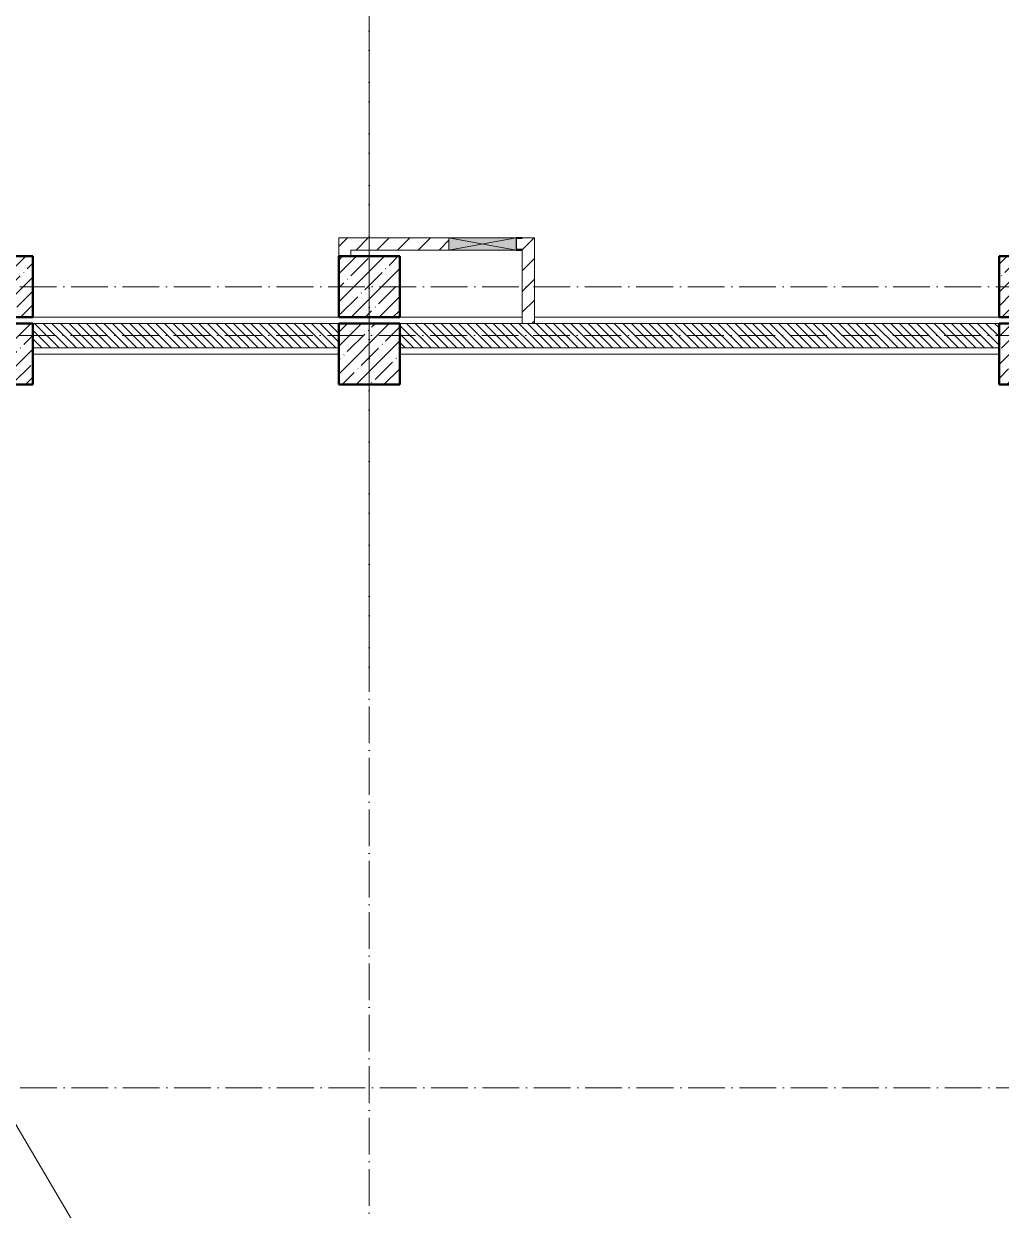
# Model space of a CAD drawing. Header units: millimetres. Extents: x -12989 to 629078, y -109036 to 555275.
# Drawn here: x 358696 to 366688, y -51182 to -41482 of the extents above; entities that cross this region are included whole.
import ezdxf

# ---------------------------------------------------------------- set-up
doc = ezdxf.new("R2010")
doc.units = ezdxf.units.MM
doc.linetypes.add('50_200_ШТРИХ_1Т_ш5_п1_п1_', pattern=[700, 500, -100, 0, -100])
for name, color, linetype, lineweight in [('4 -стяжа', 7, 'Continuous', 30), ('A-DETL-____-OTLN-4', 7, 'Continuous', 18), ('A-DETL-GENF-OTLN', 7, 'Continuous', 9), ('A-FLOR-____-OTLN', 7, 'Continuous', 9), ('A-GENM-____-MCUT', 7, 'Continuous', 25), ('A-GENM-____-OTLN-1', 7, 'Continuous', 25), ('A-GLAZ-____-OTLN', 7, 'Continuous', 9), ('A-WALL-____-MCUT', 7, 'Continuous', 13), ('A-WALL-____-MCUT-3', 7, 'Continuous', 9), ('A-WALL-____-PATT-1', 7, 'Continuous', 9), ('A-WALL-FNSH-MCUT-1', 7, 'Continuous', 9), ('S-COLS-____-MCUT', 7, 'Continuous', 50), ('S-COLS-____-OTLN', 7, 'Continuous', 9), ('S-GRID-____-OTLN-1', 7, '50_200_ШТРИХ_1Т_ш5_п1_п1_', 9)]:
    doc.layers.add(name, color=color, linetype=linetype, lineweight=lineweight)
doc.layers.get('4 -стяжа').off()
pattern_1 = [(45, (-77750, -42681.04), (-114.04925, 114.04925), []), (45, (-77635.95, -42681.04), (-114.04925, 114.04925), [201.613, -40.323, 3.353, -36.97])]
pattern_2 = [(45, (-83150, -42681.04), (-114.04925, 114.04925), []), (45, (-83035.95, -42681.04), (-114.04925, 114.04925), [201.613, -40.323, 3.353, -36.97])]
pattern_3 = [(45, (-74750, -43231.04), (-114.04925, 114.04925), []), (45, (-74635.95, -43231.04), (-114.04925, 114.04925), [201.613, -40.323, 3.353, -36.97])]
pattern_4 = [(45, (-77750, -43231.04), (-114.04925, 114.04925), []), (45, (-77635.95, -43231.04), (-114.04925, 114.04925), [201.613, -40.323, 3.353, -36.97])]
pattern_5 = [(45, (-74750, -42681.04), (-114.04925, 114.04925), []), (45, (-74635.95, -42681.04), (-114.04925, 114.04925), [201.613, -40.323, 3.353, -36.97])]
pattern_6 = [(45, (-83150, -43231.04), (-114.04925, 114.04925), []), (45, (-83035.95, -43231.04), (-114.04925, 114.04925), [201.613, -40.323, 3.353, -36.97])]
pattern_7 = [(135, (283770.707, -86863.456), (-35.35534, -35.35534), [])]
pattern_8 = [(45, (283770.71, -86863.46), (-84.85281, 84.85281), [])]

# ---------------------------------------------------------------- blocks, each defined once
blk = doc.blocks.new('BSC_Колонна _Прямоугольная - 500х500-V34-АР1_План отверстий 3 этажа в осях 1-64_Ю-ЯЯ')
at = {"layer": 'S-COLS-____-OTLN'}
h = blk.add_hatch(dxfattribs=at)
h.set_pattern_fill('FP_42', color=256, style=0, pattern_type=2)
h.set_pattern_definition(pattern_1)
h.paths.add_polyline_path([(-250, -250), (250, -250), (250, 250), (-250, 250)], flags=0)
at = {"layer": 'S-COLS-____-MCUT'}
for p, q in [((250, 250), (-250, 250)), ((-250, 250), (-250, -250)), ((250, -250), (250, 250)), ((-250, -250), (250, -250))]:
    blk.add_line(p, q, dxfattribs=at)
blk = doc.blocks.new('BSC_Колонна _Прямоугольная - 500х500-V35-АР1_План отверстий 3 этажа в осях 1-64_Ю-ЯЯ')
at = {"layer": 'S-COLS-____-OTLN'}
h = blk.add_hatch(dxfattribs=at)
h.set_pattern_fill('FP_43', color=256, style=0, pattern_type=2)
h.set_pattern_definition(pattern_2)
h.paths.add_polyline_path([(-250, -250), (250, -250), (250, 250), (-250, 250)], flags=0)
at = {"layer": 'S-COLS-____-MCUT'}
for p, q in [((250, 250), (-250, 250)), ((-250, 250), (-250, -250)), ((250, -250), (250, 250)), ((-250, -250), (250, -250))]:
    blk.add_line(p, q, dxfattribs=at)
blk = doc.blocks.new('BSC_Колонна _Прямоугольная - 500х500-V56-АР1_План отверстий 3 этажа в осях 1-64_Ю-ЯЯ')
at = {"layer": 'S-COLS-____-OTLN'}
h = blk.add_hatch(dxfattribs=at)
h.set_pattern_fill('FP_64', color=256, style=0, pattern_type=2)
h.set_pattern_definition(pattern_3)
h.paths.add_polyline_path([(-250, -250), (250, -250), (250, 250), (-250, 250)], flags=0)
at = {"layer": 'S-COLS-____-MCUT'}
for p, q in [((250, 250), (-250, 250)), ((-250, 250), (-250, -250)), ((250, -250), (250, 250)), ((-250, -250), (250, -250))]:
    blk.add_line(p, q, dxfattribs=at)
blk = doc.blocks.new('BSC_Колонна _Прямоугольная - 500х500-V118-АР1_План отверстий 3 этажа в осях 1-64_Ю-ЯЯ')
at = {"layer": 'S-COLS-____-OTLN'}
h = blk.add_hatch(dxfattribs=at)
h.set_pattern_fill('FP_123', color=256, style=0, pattern_type=2)
h.set_pattern_definition(pattern_4)
h.paths.add_polyline_path([(-250, -250), (250, -250), (250, 250), (-250, 250)], flags=0)
at = {"layer": 'S-COLS-____-MCUT'}
for p, q in [((250, 250), (-250, 250)), ((-250, 250), (-250, -250)), ((250, -250), (250, 250)), ((-250, -250), (250, -250))]:
    blk.add_line(p, q, dxfattribs=at)
blk = doc.blocks.new('BSC_Колонна _Прямоугольная - 500х500-V119-АР1_План отверстий 3 этажа в осях 1-64_Ю-ЯЯ')
at = {"layer": 'S-COLS-____-OTLN'}
h = blk.add_hatch(dxfattribs=at)
h.set_pattern_fill('FP_124', color=256, style=0, pattern_type=2)
h.set_pattern_definition(pattern_5)
h.paths.add_polyline_path([(-250, -250), (250, -250), (250, 250), (-250, 250), (-250, 12)], flags=0)
at = {"layer": 'S-COLS-____-MCUT'}
for p, q in [((250, 250), (-250, 250)), ((-250, 250), (-250, -250)), ((250, -250), (250, 250)), ((-250, -250), (250, -250))]:
    blk.add_line(p, q, dxfattribs=at)
blk = doc.blocks.new('BSC_Колонна _Прямоугольная - 500х500-V120-АР1_План отверстий 3 этажа в осях 1-64_Ю-ЯЯ')
at = {"layer": 'S-COLS-____-OTLN'}
h = blk.add_hatch(dxfattribs=at)
h.set_pattern_fill('FP_125', color=256, style=0, pattern_type=2)
h.set_pattern_definition(pattern_6)
h.paths.add_polyline_path([(-250, -250), (250, -250), (250, 250), (-250, 250)], flags=0)
at = {"layer": 'S-COLS-____-MCUT'}
for p, q in [((250, 250), (-250, 250)), ((-250, 250), (-250, -250)), ((250, -250), (250, 250)), ((-250, -250), (250, -250))]:
    blk.add_line(p, q, dxfattribs=at)
blk = doc.blocks.new('AR_Отверстие прямоугольное _в стене_ - AR_Отверстие прямоугольное _в стене__ОВ-36912551-АР1_План отверстий 3 этажа в осях 1-64_Ю-ЯЯ')
at = {"layer": 'A-GLAZ-____-OTLN'}
blk.add_hatch(color=256, dxfattribs=at).paths.add_polyline_path([(275, -50), (275, 50), (-275, 50), (-275, -50)], flags=0)
at = {"layer": 'A-DETL-GENF-OTLN'}
for p, q in [((-275, -50), (-275, 50)), ((-275, 50), (275, 50)), ((275, 50), (-275, -50)), ((-275, 50), (275, -50)), ((275, 50), (-275, 50)), ((-275, 50), (-275, -50)), ((275, -50), (-275, -50)), ((-275, -50), (275, -50))]:
    blk.add_line(p, q, dxfattribs=at)
blk = doc.blocks.new('154_Фахверк_СКБ_Швеллер - Тип_100_3960_зеркало-36793856-АР1_План отверстий 3 этажа в осях 1-64_Ю-ЯЯ')
at = {"layer": 'A-GENM-____-MCUT'}
for p, q in [((175, 50), (125, 50)), ((125, 50), (125, -50)), ((128, 47), (175, 47)), ((128, -47), (128, 47)), ((175, 47), (175, 50)), ((125, -50), (175, -50)), ((175, -47), (128, -47)), ((175, -50), (175, -47))]:
    blk.add_line(p, q, dxfattribs=at)
blk = doc.blocks.new('BSC_Колонна _Прямоугольная - 500х500-V21-АР1_План отверстий 3 этажа в осях 1-64_А-ГГ')
at = {"layer": 'S-COLS-____-OTLN'}
h = blk.add_hatch(dxfattribs=at)
h.set_pattern_fill('FP_58', color=256, style=0, pattern_type=2)
h.set_pattern_definition(pattern_1)
h.paths.add_polyline_path([(-250, -250), (250, -250), (250, 250), (-250, 250)], flags=0)
at = {"layer": 'S-COLS-____-MCUT'}
for p, q in [((250, 250), (-250, 250)), ((-250, 250), (-250, -250)), ((250, -250), (250, 250)), ((-250, -250), (250, -250))]:
    blk.add_line(p, q, dxfattribs=at)
blk = doc.blocks.new('BSC_Колонна _Прямоугольная - 500х500-V22-АР1_План отверстий 3 этажа в осях 1-64_А-ГГ')
at = {"layer": 'S-COLS-____-OTLN'}
h = blk.add_hatch(dxfattribs=at)
h.set_pattern_fill('FP_59', color=256, style=0, pattern_type=2)
h.set_pattern_definition(pattern_2)
h.paths.add_polyline_path([(-250, -250), (250, -250), (250, 250), (-250, 250)], flags=0)
at = {"layer": 'S-COLS-____-MCUT'}
for p, q in [((250, 250), (-250, 250)), ((-250, 250), (-250, -250)), ((250, -250), (250, 250)), ((-250, -250), (250, -250))]:
    blk.add_line(p, q, dxfattribs=at)
blk = doc.blocks.new('BSC_Колонна _Прямоугольная - 500х500-V87-АР1_План отверстий 3 этажа в осях 1-64_А-ГГ')
at = {"layer": 'S-COLS-____-OTLN'}
h = blk.add_hatch(dxfattribs=at)
h.set_pattern_fill('FP_124', color=256, style=0, pattern_type=2)
h.set_pattern_definition(pattern_3)
h.paths.add_polyline_path([(-250, -250), (250, -250), (250, 250), (-250, 250)], flags=0)
at = {"layer": 'S-COLS-____-MCUT'}
for p, q in [((250, 250), (-250, 250)), ((-250, 250), (-250, -250)), ((250, -250), (250, 250)), ((-250, -250), (250, -250))]:
    blk.add_line(p, q, dxfattribs=at)
blk = doc.blocks.new('BSC_Колонна _Прямоугольная - 500х500-V142-АР1_План отверстий 3 этажа в осях 1-64_А-ГГ')
at = {"layer": 'S-COLS-____-OTLN'}
h = blk.add_hatch(dxfattribs=at)
h.set_pattern_fill('FP_165', color=256, style=0, pattern_type=2)
h.set_pattern_definition(pattern_4)
h.paths.add_polyline_path([(-250, -250), (250, -250), (250, 250), (-250, 250)], flags=0)
at = {"layer": 'S-COLS-____-MCUT'}
for p, q in [((250, 250), (-250, 250)), ((-250, 250), (-250, -250)), ((250, -250), (250, 250)), ((-250, -250), (250, -250))]:
    blk.add_line(p, q, dxfattribs=at)
blk = doc.blocks.new('BSC_Колонна _Прямоугольная - 500х500-V143-АР1_План отверстий 3 этажа в осях 1-64_А-ГГ')
at = {"layer": 'S-COLS-____-OTLN'}
h = blk.add_hatch(dxfattribs=at)
h.set_pattern_fill('FP_166', color=256, style=0, pattern_type=2)
h.set_pattern_definition(pattern_5)
h.paths.add_polyline_path([(-250, -250), (250, -250), (250, 250), (-250, 250)], flags=0)
at = {"layer": 'S-COLS-____-MCUT'}
for p, q in [((250, 250), (-250, 250)), ((-250, 250), (-250, -250)), ((250, -250), (250, 250)), ((-250, -250), (250, -250))]:
    blk.add_line(p, q, dxfattribs=at)
blk = doc.blocks.new('BSC_Колонна _Прямоугольная - 500х500-V144-АР1_План отверстий 3 этажа в осях 1-64_А-ГГ')
at = {"layer": 'S-COLS-____-OTLN'}
h = blk.add_hatch(dxfattribs=at)
h.set_pattern_fill('FP_167', color=256, style=0, pattern_type=2)
h.set_pattern_definition(pattern_6)
h.paths.add_polyline_path([(-250, -250), (250, -250), (250, 250), (-250, 250)], flags=0)
at = {"layer": 'S-COLS-____-MCUT'}
for p, q in [((250, 250), (-250, 250)), ((-250, 250), (-250, -250)), ((250, -250), (250, 250)), ((-250, -250), (250, -250))]:
    blk.add_line(p, q, dxfattribs=at)
blk = doc.blocks.new('AR_Отверстие прямоугольное _в стене_ - AR_Отверстие прямоугольное _в стене__ОВ-36912551-АР1_План отверстий 3 этажа в осях 1-64_А-ГГ')
at = {"layer": 'A-GLAZ-____-OTLN'}
blk.add_hatch(color=256, dxfattribs=at).paths.add_polyline_path([(275, -50), (275, 50), (-275, 50), (-275, -50)], flags=0)
at = {"layer": 'A-DETL-GENF-OTLN'}
for p, q in [((-275, -50), (-275, 50)), ((-275, 50), (275, 50)), ((275, 50), (-275, -50)), ((-275, 50), (275, -50)), ((275, 50), (-275, 50)), ((-275, 50), (-275, -50)), ((275, -50), (-275, -50)), ((-275, -50), (275, -50))]:
    blk.add_line(p, q, dxfattribs=at)
blk = doc.blocks.new('154_Фахверк_СКБ_Швеллер - Тип_100_3960_зеркало-36793856-АР1_План отверстий 3 этажа в осях 1-64_А-ГГ')
at = {"layer": 'A-GENM-____-MCUT'}
for p, q in [((175, 50), (125, 50)), ((125, 50), (125, -50)), ((128, 47), (175, 47)), ((128, -47), (128, 47)), ((175, 47), (175, 50)), ((125, -50), (175, -50)), ((175, -47), (128, -47)), ((175, -50), (175, -47))]:
    blk.add_line(p, q, dxfattribs=at)
blk = doc.blocks.new('3эт')
at = {"layer": 'S-GRID-____-OTLN-1', "color": 251, "ltscale": 0.6, "true_color": 0x636466}
for p, q in [((361520.7, 4029.4), (361520.7, -46882.4)), ((361520.7, -36982.5), (361520.7, -78293.6)), ((358243, -43632.4), (387705.3, -43632.4)), ((358243, -43632.4), (387705.3, -43632.4)), ((351097.5, -44032.4), (387845.1, -44032.4)), ((374089.5, -50182.4), (351097.5, -50182.4))]:
    blk.add_line(p, q, dxfattribs=at)

msp = doc.modelspace()

# ---------------------------------------------------------------- hatches: boundary and pattern name
at = {"layer": 'A-WALL-____-PATT-1'}
h = msp.add_hatch(dxfattribs=at)
h.set_pattern_fill('FP_7', color=256, style=0, pattern_type=2)
h.set_pattern_definition(pattern_8)
h.paths.add_polyline_path([(361370.7074, -43382.4142), (361370.7074, -43232.4142), (361270.7074, -43232.4142), (361270.7074, -43382.4142)], flags=0)
h = msp.add_hatch(dxfattribs=at)
h.set_pattern_fill('FP_4', color=256, style=0, pattern_type=2)
h.set_pattern_definition(pattern_8)
h.paths.add_polyline_path([(361370.7074, -43382.4142), (361370.7074, -43232.4142), (361270.7074, -43232.4142), (361270.7074, -43382.4142)], flags=0)
h = msp.add_hatch(dxfattribs=at)
h.set_pattern_fill('FP_7', color=256, style=0, pattern_type=2)
h.set_pattern_definition(pattern_8)
h.paths.add_polyline_path([(362170.7074, -43332.4142), (362170.7074, -43232.4142), (361370.7074, -43232.4142), (361370.7074, -43332.4142), (361525.1101, -43332.4142)], flags=0)
h.paths.add_polyline_path([(362870.7074, -43332.4142), (362870.7074, -43232.4142), (362770.7074, -43232.4142), (362770.7074, -43235.4142), (362723.7074, -43235.4142), (362723.7074, -43329.4142), (362770.7074, -43329.4142), (362770.7074, -43332.4142)], flags=0)
h = msp.add_hatch(dxfattribs=at)
h.set_pattern_fill('FP_4', color=256, style=0, pattern_type=2)
h.set_pattern_definition(pattern_8)
h.paths.add_polyline_path([(362770.7074, -43332.4142), (362870.7074, -43332.4142), (362870.7074, -43232.4142), (362770.7074, -43232.4142), (362770.7074, -43235.4142), (362723.7074, -43235.4142), (362723.7074, -43329.4142), (362770.7074, -43329.4142)], flags=0)
h.paths.add_polyline_path([(361370.7074, -43332.4142), (362170.7074, -43332.4142), (362170.7074, -43232.4142), (361370.7074, -43232.4142)], flags=0)
h = msp.add_hatch(dxfattribs=at)
h.set_pattern_fill('FP_7', color=256, style=0, pattern_type=2)
h.set_pattern_definition(pattern_8)
h.paths.add_polyline_path([(362870.7074, -43932.4142), (362870.7074, -43332.4142), (362770.7074, -43332.4142), (362770.7074, -43932.4142)], flags=0)
h = msp.add_hatch(dxfattribs=at)
h.set_pattern_fill('FP_4', color=256, style=0, pattern_type=2)
h.set_pattern_definition(pattern_8)
h.paths.add_polyline_path([(362870.7074, -43932.4142), (362870.7074, -43332.4142), (362770.7074, -43332.4142), (362770.7074, -43932.4142)], flags=0)
h = msp.add_hatch(dxfattribs=at)
h.set_pattern_fill('FP_9', color=256, style=0, pattern_type=2)
h.set_pattern_definition(pattern_7)
h.paths.add_polyline_path([(361270.7074, -44132.4142), (361270.7074, -43932.4142), (358770.7074, -43932.4142), (358770.7074, -44132.4142), (359757.6459, -44132.4142)], flags=0)
h = msp.add_hatch(dxfattribs=at)
h.set_pattern_fill('FP_6', color=256, style=0, pattern_type=2)
h.set_pattern_definition(pattern_7)
h.paths.add_polyline_path([(361270.7074, -44132.4142), (361270.7074, -43932.4142), (358770.7074, -43932.4142), (358770.7074, -44132.4142), (359757.9949, -44132.4142)], flags=0)
h = msp.add_hatch(dxfattribs=at)
h.set_pattern_fill('FP_9', color=256, style=0, pattern_type=2)
h.set_pattern_definition(pattern_7)
h.paths.add_polyline_path([(366670.7074, -44132.4142), (366670.7074, -43932.4142), (361770.7074, -43932.4142), (361770.7074, -44132.4142), (365060.0387, -44132.4142)], flags=0)
h = msp.add_hatch(dxfattribs=at)
h.set_pattern_fill('FP_6', color=256, style=0, pattern_type=2)
h.set_pattern_definition(pattern_7)
h.paths.add_polyline_path([(366670.7074, -44132.4142), (366670.7074, -43932.4142), (361770.7074, -43932.4142), (361770.7074, -44132.4142), (365060.3878, -44132.4142)], flags=0)

# ---------------------------------------------------------------- linework, layer by layer
at = {"layer": 'A-DETL-____-OTLN-4'}
msp.add_line((355120.7074, -44532.4142), (372520.7074, -74032.4142), dxfattribs=at)
at = {"layer": 'A-FLOR-____-OTLN'}
for p, q in [((358770.7074, -43882.4142), (361270.7074, -43882.4142)), ((358770.7074, -43882.4142), (361270.7074, -43882.4142)), ((361770.7074, -43882.4142), (362770.7074, -43882.4142)), ((361770.7074, -43882.4142), (362770.7074, -43882.4142)), ((362870.7074, -43882.4142), (366670.7074, -43882.4142)), ((362870.7074, -43882.4142), (366670.7074, -43882.4142)), ((358770.7074, -44182.4142), (361270.7074, -44182.4142)), ((358770.7074, -44182.4142), (361270.7074, -44182.4142)), ((361770.7074, -44182.4142), (366670.7074, -44182.4142)), ((361770.7074, -44182.4142), (366670.7074, -44182.4142))]:
    msp.add_line(p, q, dxfattribs=at)
at = {"layer": 'A-WALL-____-MCUT'}
for p, q in [((361270.7074, -43932.4142), (358770.7074, -43932.4142)), ((366670.7074, -43932.4142), (361770.7074, -43932.4142)), ((358770.7074, -44132.4142), (361270.7074, -44132.4142)), ((361770.7074, -44132.4142), (366670.7074, -44132.4142))]:
    msp.add_line(p, q, dxfattribs=at)
at = {"layer": 'A-WALL-____-MCUT-3'}
for p, q in [((361270.7074, -43932.4142), (358770.7074, -43932.4142)), ((366670.7074, -43932.4142), (361770.7074, -43932.4142)), ((358770.7074, -44132.4142), (361270.7074, -44132.4142)), ((361770.7074, -44132.4142), (366670.7074, -44132.4142))]:
    msp.add_line(p, q, dxfattribs=at)
at = {"layer": 'A-WALL-FNSH-MCUT-1'}
for p, q in [((361270.7074, -43232.4142), (361270.7074, -43382.4142)), ((362170.7074, -43232.4142), (361270.7074, -43232.4142)), ((361270.7074, -43232.4142), (361270.7074, -43382.4142)), ((362170.7074, -43232.4142), (361270.7074, -43232.4142)), ((362870.7074, -43232.4142), (362770.7074, -43232.4142)), ((362870.7074, -43232.4142), (362770.7074, -43232.4142)), ((362870.7074, -43932.4142), (362870.7074, -43232.4142)), ((362870.7074, -43932.4142), (362870.7074, -43232.4142)), ((361370.7074, -43382.4142), (361370.7074, -43332.4142)), ((361370.7074, -43332.4142), (362170.7074, -43332.4142)), ((361370.7074, -43382.4142), (361370.7074, -43332.4142)), ((361370.7074, -43332.4142), (362170.7074, -43332.4142)), ((362770.7074, -43332.4142), (362770.7074, -43932.4142)), ((362770.7074, -43332.4142), (362770.7074, -43932.4142))]:
    msp.add_line(p, q, dxfattribs=at)

# ---------------------------------------------------------------- block references
at = {"layer": '4 -стяжа'}
msp.add_blockref('3эт', (0, 0), dxfattribs=at)
at = {"layer": 'A-GENM-____-OTLN-1'}
for name in ['154_Фахверк_СКБ_Швеллер - Тип_100_3960_зеркало-36793856-АР1_План отверстий 3 этажа в осях 1-64_Ю-ЯЯ', '154_Фахверк_СКБ_Швеллер - Тип_100_3960_зеркало-36793856-АР1_План отверстий 3 этажа в осях 1-64_А-ГГ']:
    msp.add_blockref(name, (362595.7074, -43282.4142), dxfattribs=at)
at = {"layer": 'A-GLAZ-____-OTLN'}
for name in ['AR_Отверстие прямоугольное _в стене_ - AR_Отверстие прямоугольное _в стене__ОВ-36912551-АР1_План отверстий 3 этажа в осях 1-64_Ю-ЯЯ', 'AR_Отверстие прямоугольное _в стене_ - AR_Отверстие прямоугольное _в стене__ОВ-36912551-АР1_План отверстий 3 этажа в осях 1-64_А-ГГ']:
    msp.add_blockref(name, (362445.7074, -43282.4142), dxfattribs=at)
at = {"layer": 'S-COLS-____-OTLN'}
for name, p in [('BSC_Колонна _Прямоугольная - 500х500-V56-АР1_План отверстий 3 этажа в осях 1-64_Ю-ЯЯ', (358520.7074, -43632.4142)), ('BSC_Колонна _Прямоугольная - 500х500-V87-АР1_План отверстий 3 этажа в осях 1-64_А-ГГ', (358520.7074, -43632.4142)), ('BSC_Колонна _Прямоугольная - 500х500-V118-АР1_План отверстий 3 этажа в осях 1-64_Ю-ЯЯ', (361520.7074, -43632.4142)), ('BSC_Колонна _Прямоугольная - 500х500-V142-АР1_План отверстий 3 этажа в осях 1-64_А-ГГ', (361520.7074, -43632.4142)), ('BSC_Колонна _Прямоугольная - 500х500-V120-АР1_План отверстий 3 этажа в осях 1-64_Ю-ЯЯ', (366920.7074, -43632.4142)), ('BSC_Колонна _Прямоугольная - 500х500-V144-АР1_План отверстий 3 этажа в осях 1-64_А-ГГ', (366920.7074, -43632.4142)), ('BSC_Колонна _Прямоугольная - 500х500-V119-АР1_План отверстий 3 этажа в осях 1-64_Ю-ЯЯ', (358520.7074, -44182.4142)), ('BSC_Колонна _Прямоугольная - 500х500-V143-АР1_План отверстий 3 этажа в осях 1-64_А-ГГ', (358520.7074, -44182.4142)), ('BSC_Колонна _Прямоугольная - 500х500-V34-АР1_План отверстий 3 этажа в осях 1-64_Ю-ЯЯ', (361520.7074, -44182.4142)), ('BSC_Колонна _Прямоугольная - 500х500-V21-АР1_План отверстий 3 этажа в осях 1-64_А-ГГ', (361520.7074, -44182.4142)), ('BSC_Колонна _Прямоугольная - 500х500-V35-АР1_План отверстий 3 этажа в осях 1-64_Ю-ЯЯ', (366920.7074, -44182.4142)), ('BSC_Колонна _Прямоугольная - 500х500-V22-АР1_План отверстий 3 этажа в осях 1-64_А-ГГ', (366920.7074, -44182.4142))]:
    msp.add_blockref(name, p, dxfattribs=at)

doc.saveas('drawing.dxf')
